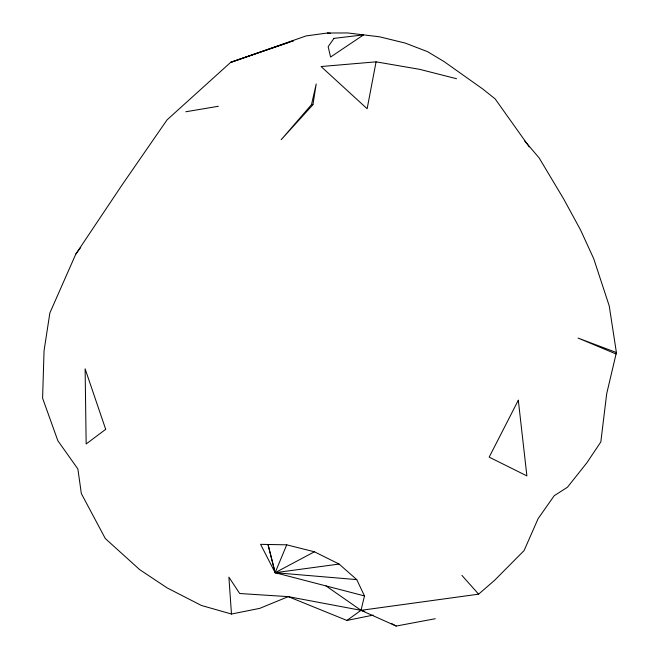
<?xml version="1.0" encoding="UTF-8"?>
<svg xmlns="http://www.w3.org/2000/svg" width="659" height="659" viewBox="0 0 659 659"><rect width="100%" height="100%" fill="white"/><g stroke="black" fill="none" stroke-linecap="round" stroke-linejoin="round"><path stroke-width="0.99" d="M373.118 615.135L346.914 620.44L288.271 596.642L259.753 608.364L231.474 614.031L228.887 577.136L239.695 593.512L288.271 596.642L361.008 610.325L478.615 594.163L494.629 580.274L524.111 550.537L538.139 518.584L554.227 495.716L567.44 487.248L586.905 462.75L600.827 441.917L606.684 393.777L616.404 352.532L609.229 305.9L593.718 258.682L580.505 229.867L563.585 198.82L539.144 157.929L524.564 140.795M312.943 104.69L316.205 83.99L311.509 104.624L281.179 139.716L312.943 104.69L311.509 104.624M376.075 61.839L367.137 108.735L321.073 66.534L376.075 61.839L419.676 69.343L456.572 78.726M346.914 620.44L361.008 610.325L364.476 595.925L356.75 579.615L339.097 564.055L314.409 551.789L286.723 544.836L260.577 544.334L275.132 572.704L364.476 595.925M286.723 544.836L275.132 572.704L356.75 579.615M529.284 146.899L495.14 98.883L482.685 88.949L444.125 61.616L427.51 51.649L405.26 43.099L379.51 36.789L347.672 32.95L327.449 33.016L306.13 35.916L230.658 62.358L167.048 119.872L122.006 185.039L75.818 254.069L49.862 312.959L44.054 350.794L42.596 398.176L57.852 440.731L77.869 468.953L81.354 493.607L105.3 538.543L139.642 569.598L167.056 587.861L201.415 605.473L231.474 614.031M75.818 254.069L80.686 247.512M314.409 551.789L275.132 572.704L268.032 544.532L275.132 572.704L339.097 564.055M290.8 41.739L293.617 40.669L230.658 62.358L289.836 42.077M326.032 585.933L361.008 610.325L396.191 626.05L435.261 618.727M185.813 111.766L218.343 106.272M327.449 33.016L330.488 33.321M361.008 610.325L364.773 611.494M616.404 352.532L578.067 338.075L616.181 354.007M391.808 623.694L396.191 626.05M461.918 575.406L478.615 594.163M518.312 400.235L489.184 457.132L526.895 475.905L518.312 400.235M333.948 38.379L328.166 46.682L330.571 57.036L363.587 34.869L333.948 38.379M105.695 429.339L86.164 443.968L85.118 368.842L105.695 429.339"/></g></svg>
